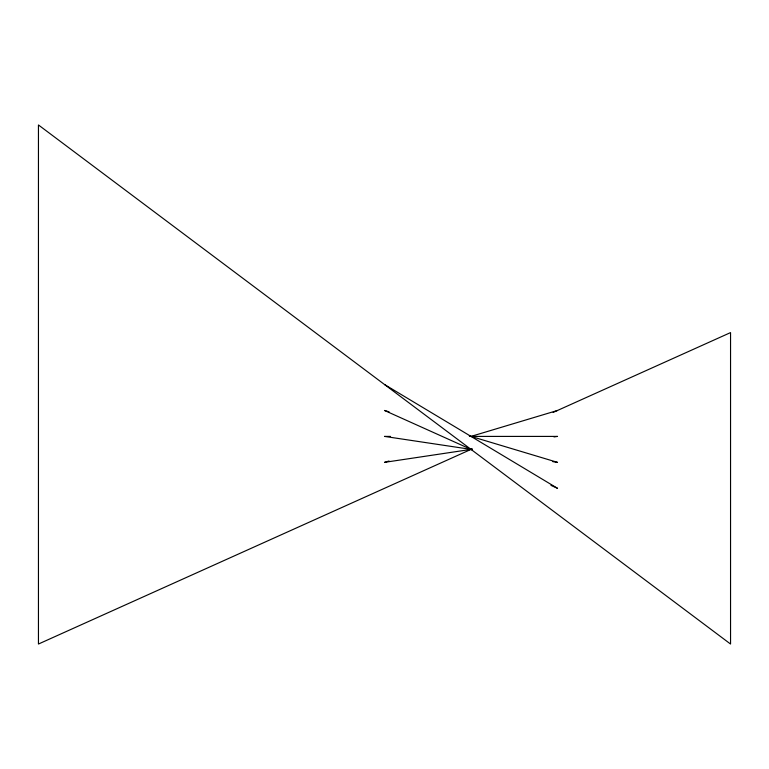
<?xml version="1.0" encoding="UTF-8"?>
<svg xmlns="http://www.w3.org/2000/svg" width="769" height="769" viewBox="0 0 769 769"><rect width="100%" height="100%" fill="white"/><g stroke="black" fill="none" stroke-linecap="round" stroke-linejoin="round"><path stroke-width="1.15" d="M472.108 448.894L38.45 644.038L38.45 124.963L730.55 644.038L730.55 332.593L553.142 412.424M389.085 460.987L384.5 462.361L472.195 449.211M471.589 436.234L557.525 410.454M553.968 436.936L557.525 436.408L469.811 436.408M390.508 436.408L384.5 436.408L472.195 449.557M552.786 461.65L557.525 462.361L469.292 435.888M389.085 411.828L384.5 410.454L472.108 449.875M550.95 485.354L557.525 488.315L384.5 384.5"/></g></svg>
